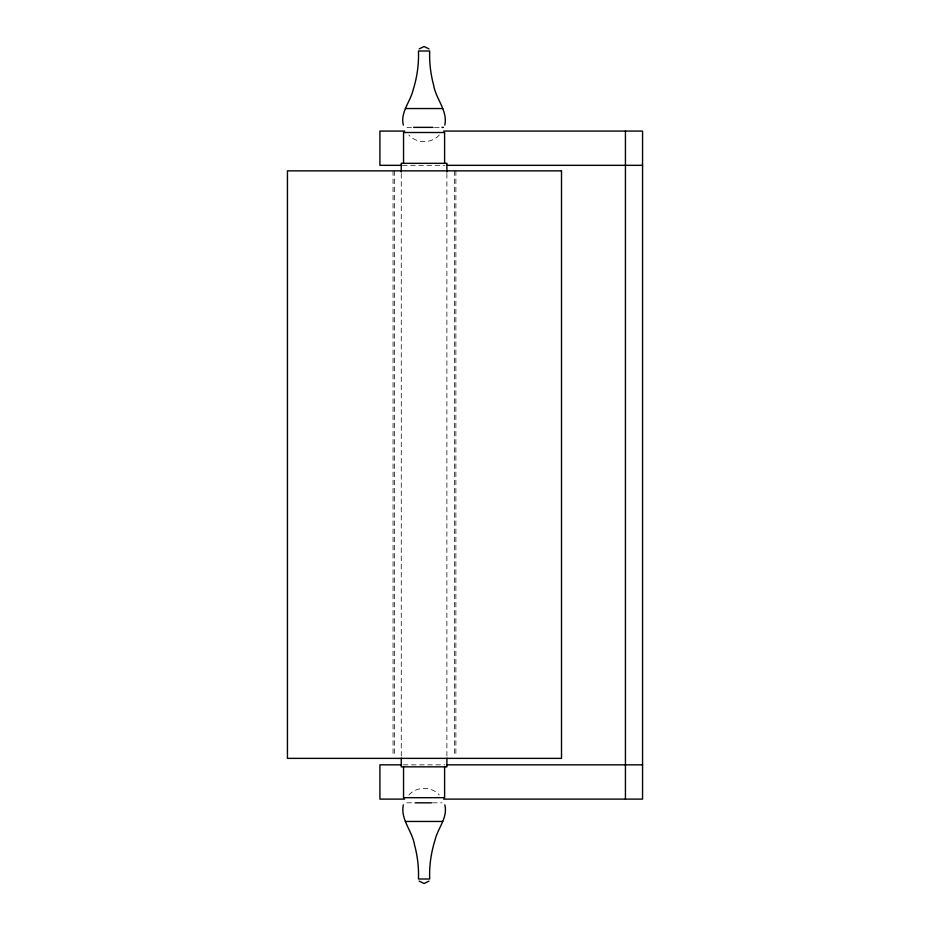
<?xml version="1.0" encoding="UTF-8"?>
<svg xmlns="http://www.w3.org/2000/svg" width="930" height="930" viewBox="0 0 930 930"><rect width="100%" height="100%" fill="white"/><g stroke="black" fill="none" stroke-linecap="round" stroke-linejoin="round"><path stroke-width="0.7" stroke-dasharray="4.65 3.49" d="M439.309 135.001C431.346 143.825 416.814 143.825 408.84 135.001M408.84 794.999C416.814 786.176 431.346 786.176 439.309 794.999M406.875 127.364L412.281 127.364M434.508 127.364L440.425 127.364M402.527 165.331L444.866 165.331M403.295 764.844L444.866 764.844M406.875 802.823L413.652 802.823M432.508 802.823L441.983 802.823M455.886 170.853L455.886 756.927M454.445 170.853L454.445 756.927M446.888 173.492L446.888 756.695M401.26 173.492L401.26 756.695M394.494 170.853L394.494 756.927M393.053 170.853L393.053 756.927"/><path stroke-width="1.4" d="M444.807 125.12C447.9 110.577 435.763 98.894 433.589 84.99C430.613 73.935 429.265 62.438 429.695 50.999L418.454 50.999C418.965 64.1 417.105 77.271 413.153 89.78C410.467 101.765 400.132 112.228 403.341 125.12M403.341 804.88C400.249 819.423 412.385 831.106 414.559 845.01C417.547 856.065 418.895 867.562 418.454 879.001L429.695 879.001C429.195 865.9 431.043 852.729 434.996 840.22C437.693 828.235 448.028 817.772 444.807 804.88M419.186 48.906L424.08 46.5L428.974 48.906M428.974 881.094L424.08 883.5L419.186 881.094M405.468 108.543L442.692 108.543M413.652 127.364L433.02 127.364M441.983 127.364L443.447 127.364M404.643 131.072L379.917 131.072L379.917 165.331L401.528 165.331M443.645 131.072L642.56 131.072L642.56 799.103L443.645 799.103M447.098 165.331L642.56 165.331M401.528 764.844L379.917 764.844L379.917 799.103L404.643 799.103M447.098 764.844L642.56 764.844M415.14 802.823L431.508 802.823M405.468 821.457L442.692 821.457M625.437 131.072L625.437 799.103M446.888 172.038L446.888 163.331L401.26 163.331L401.26 172.038M446.888 758.148L446.888 766.843L401.26 766.843L401.26 758.148M444.61 163.331L444.61 132.502L403.539 132.502L403.539 163.331M444.61 766.843L444.61 797.684L403.539 797.684L403.539 766.843M561.499 170.853L287.44 170.853L287.44 758.369L561.499 758.369L561.499 170.853"/></g></svg>
